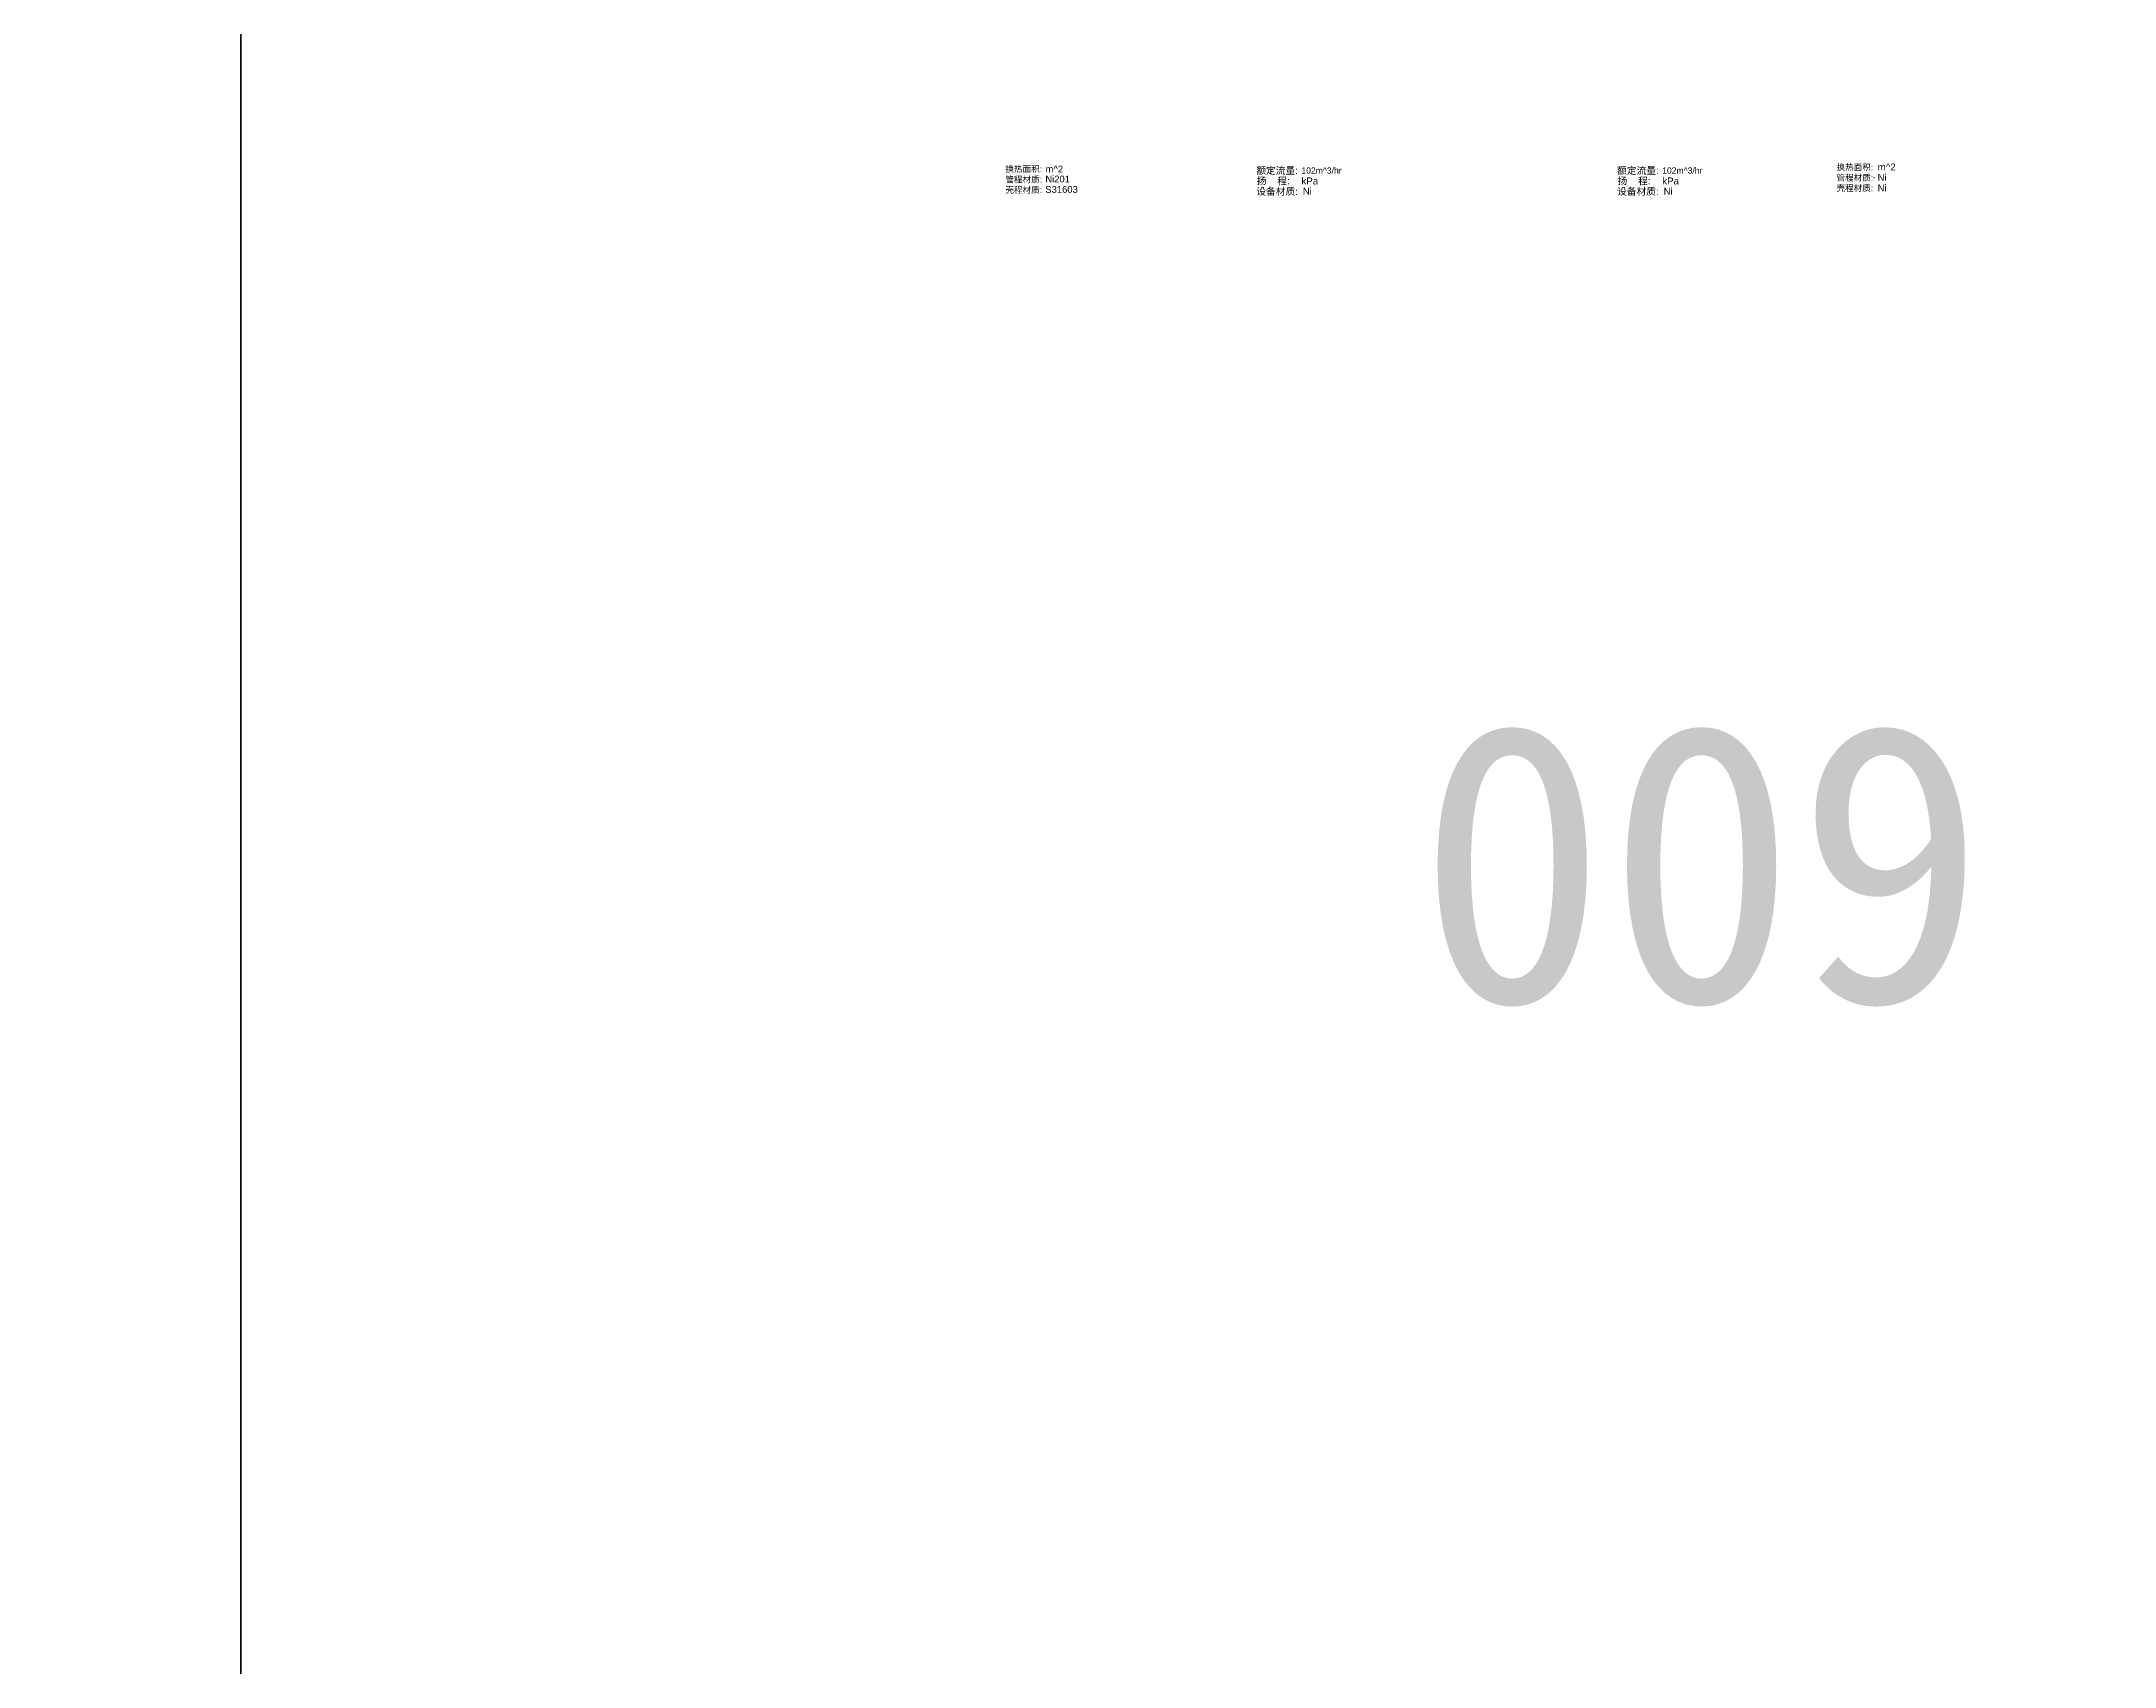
# Model space of a CAD drawing. Extents: x 757 to 8510, y -6585 to 527.
# Drawn here: x 3350 to 3946, y -1350 to -883 of the extents above; entities that cross this region are included whole.
import ezdxf
from ezdxf.enums import TextEntityAlignment as Align

# ---------------------------------------------------------------- set-up
doc = ezdxf.new("R2010")
doc.units = 0
doc.header["$MEASUREMENT"] = 0
for name, color, linetype in [('10', 7, 'CONTINUOUS'), ('11', 7, 'CONTINUOUS'), ('ConsistencyChecks', 7, 'CONTINUOUS'), ('云线-1A', 6, 'CONTINUOUS')]:
    doc.layers.add(name, color=color, linetype=linetype)
doc.styles.add('txt.shx', font='arial.ttf')

msp = doc.modelspace()

# ---------------------------------------------------------------- linework, layer by layer
at = {"layer": 'ConsistencyChecks', "color": 7, "linetype": 'Continuous', "lineweight": 9}
msp.add_point((3877.15, -921.92), dxfattribs=at)
at = {"layer": '云线-1A', "color": 1, "lineweight": 35}
msp.add_line((3407.75, -2718.9), (3407.75, 18.8), dxfattribs=at)

# ---------------------------------------------------------------- texts
at = {"layer": '10', "color": 7, "style": 'txt.shx'}
for s, height, p in [('换热面积:', 1.764, (3638.03, -919.4)), ('管程材质:', 1.764, (3638.03, -922.4)), ('扬    程:', 2, (3709.21, -922.83)), ('额定流量:', 2, (3711.56, -919.83)), ('扬    程:', 2, (3812.91, -922.83)), ('额定流量:', 2, (3815.26, -919.83)), ('换热面积:', 1.764, (3876.92, -918.89)), ('管程材质:', 1.764, (3876.92, -921.89)), ('壳程材质:', 1.764, (3638.03, -925.4)), ('设备材质:', 2, (3711.56, -925.83)), ('设备材质:', 2, (3815.26, -925.83)), ('壳程材质:', 1.764, (3876.92, -924.89))]:
    msp.add_text(s, height=height, dxfattribs=at).set_placement(p, align=Align.MIDDLE_RIGHT)
for s, height, p in [('Ni201', 1.94, (3638.95, -922.27)), ('m^ 2', 1.94, (3639.03, -919.4)), ('102m^ 3/hr', 1.764, (3712.56, -919.82)), ('kPa', 2, (3712.56, -922.83)), ('102m^ 3/hr', 1.764, (3816.26, -919.82)), ('kPa', 2, (3816.26, -922.83)), ('m^ 2', 2, (3878.18, -918.81)), ('Ni', 1.94, (3878.18, -921.81)), ('S31603', 1.94, (3638.95, -925.27)), ('Ni', 1.94, (3712.98, -925.76)), ('Ni', 1.94, (3816.68, -925.76)), ('Ni', 1.94, (3878.18, -924.81))]:
    msp.add_text(s, height=height, dxfattribs=at).set_placement(p, align=Align.MIDDLE_LEFT)
at = {"layer": '11', "color": 56, "true_color": 0x808000}
msp.add_text('009', height=80, dxfattribs=at).set_placement((3745.95, -1158.95))

doc.saveas('drawing.dxf')
